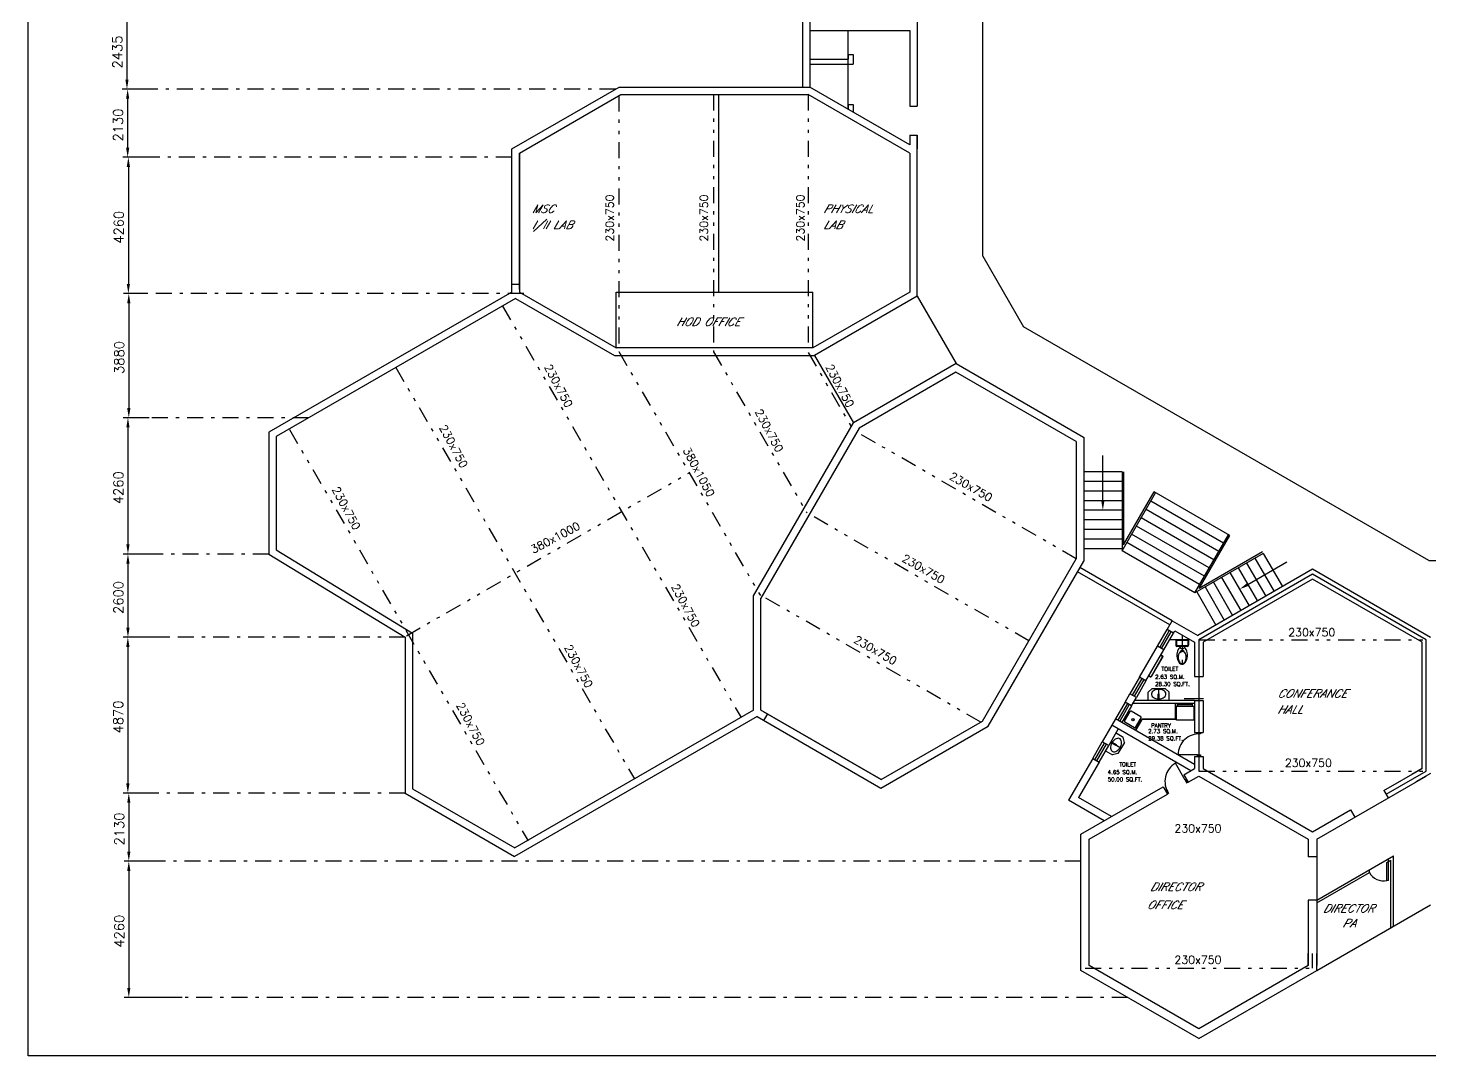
# Model space of a CAD drawing. Extents: x 8365 to 8547, y -347 to -272.
# Drawn here: x 8364.71 to 8408.51, y -346.58 to -314.46 of the extents above; entities that cross this region are included whole.
import ezdxf

# ---------------------------------------------------------------- set-up
doc = ezdxf.new("R2010")
doc.units = 0
doc.linetypes.add('DASHDOT', pattern=[1, 0.5, -0.25, 0, -0.25])
doc.linetypes.add('DIVIDE', pattern=[1.25, 0.5, -0.25, 0, -0.25, 0, -0.25])
doc.layers.get('DEFPOINTS').update_dxf_attribs({"linetype": 'CONTINUOUS'})
for name, color, linetype in [('1', 7, 'CONTINUOUS'), ('2', 7, 'CONTINUOUS'), ('26', 7, 'CONTINUOUS')]:
    doc.layers.add(name, color=color, linetype=linetype)
doc.styles.add('ROMANS', font='ROMANS')
doc.dimstyles.get("Standard").update_dxf_attribs({"dimtxt": 2.5, "dimasz": 2.5, "dimexe": 1.25, "dimexo": 0.625, "dimtad": 1, "dimcen": 2.5, "dimazin": 3, "dimtfac": 1, "dimtmove": 0, "dimatfit": 3})

# ---------------------------------------------------------------- blocks, each defined once
blk = doc.blocks.new('*X101')
at = {"layer": '1', "color": 7, "linetype": 'CONTINUOUS'}
blk.add_line((8402.82, -331.846), (8404.04, -331.142), dxfattribs=at)
blk.add_solid([(8402.845, -331.89), (8402.56, -331.996), (8402.795, -331.803)], dxfattribs=at)
blk = doc.blocks.new('*X102')
at = {"layer": '1', "color": 7, "linetype": 'CONTINUOUS'}
blk.add_line((8398.288, -329.23), (8398.288, -327.821), dxfattribs=at)
blk.add_solid([(8398.338, -329.23), (8398.288, -329.53), (8398.238, -329.23)], dxfattribs=at)
blk = doc.blocks.new('*D19')
at = {"layer": '1', "color": 0, "linetype": 'CONTINUOUS'}
for p, q in [((8368.01, -340.498), (8367.707, -340.498)), ((8367.857, -340.798), (8367.857, -344.458)), ((8369.525, -344.758), (8367.707, -344.758))]:
    blk.add_line(p, q, dxfattribs=at)
for points in [[(8367.807, -340.798), (8367.907, -340.798), (8367.857, -340.498)], [(8367.807, -344.458), (8367.907, -344.458), (8367.857, -344.758)]]:
    blk.add_solid(points, dxfattribs=at)
at = {"layer": 'DEFPOINTS', "color": 0, "linetype": 'CONTINUOUS'}
for p in [(8368.16, -340.498), (8367.857, -344.758), (8369.675, -344.758)]:
    blk.add_point(p, dxfattribs=at)
at = {"layer": '1', "color": 7, "linetype": 'CONTINUOUS', "style": 'ROMANS'}
blk.add_text('4260', height=0.3, rotation=90, dxfattribs=at).set_placement((8367.707, -343.199))
blk = doc.blocks.new('*D20')
at = {"layer": '1', "color": 0, "linetype": 'CONTINUOUS'}
for p, q in [((8368.01, -338.368), (8367.707, -338.368)), ((8367.857, -338.668), (8367.857, -340.198)), ((8368.948, -340.498), (8367.707, -340.498))]:
    blk.add_line(p, q, dxfattribs=at)
for points in [[(8367.807, -338.668), (8367.907, -338.668), (8367.857, -338.368)], [(8367.807, -340.198), (8367.907, -340.198), (8367.857, -340.498)]]:
    blk.add_solid(points, dxfattribs=at)
at = {"layer": 'DEFPOINTS', "color": 0, "linetype": 'CONTINUOUS'}
for p in [(8368.16, -338.368), (8367.857, -340.498), (8369.098, -340.498)]:
    blk.add_point(p, dxfattribs=at)
at = {"layer": '1', "color": 7, "linetype": 'CONTINUOUS', "style": 'ROMANS'}
blk.add_text('2130', height=0.3, rotation=90, dxfattribs=at).set_placement((8367.707, -340.004))
blk = doc.blocks.new('*D21')
at = {"layer": '1', "color": 0, "linetype": 'CONTINUOUS'}
for p, q in [((8368.01, -333.498), (8367.677, -333.498)), ((8367.827, -333.798), (8367.827, -338.068)), ((8368.705, -338.368), (8367.677, -338.368))]:
    blk.add_line(p, q, dxfattribs=at)
for points in [[(8367.777, -333.798), (8367.877, -333.798), (8367.827, -333.498)], [(8367.777, -338.068), (8367.877, -338.068), (8367.827, -338.368)]]:
    blk.add_solid(points, dxfattribs=at)
at = {"layer": 'DEFPOINTS', "color": 0, "linetype": 'CONTINUOUS'}
for p in [(8368.16, -333.498), (8367.827, -338.368), (8368.855, -338.368)]:
    blk.add_point(p, dxfattribs=at)
at = {"layer": '1', "color": 7, "linetype": 'CONTINUOUS', "style": 'ROMANS'}
blk.add_text('4870', height=0.3, rotation=90, dxfattribs=at).set_placement((8367.677, -336.504))
blk = doc.blocks.new('*D22')
at = {"layer": '1', "color": 0, "linetype": 'CONTINUOUS'}
for p, q in [((8368.01, -330.898), (8367.68, -330.898)), ((8367.83, -331.198), (8367.83, -333.198)), ((8369.037, -333.498), (8367.68, -333.498))]:
    blk.add_line(p, q, dxfattribs=at)
for points in [[(8367.78, -331.198), (8367.88, -331.198), (8367.83, -330.898)], [(8367.78, -333.198), (8367.88, -333.198), (8367.83, -333.498)]]:
    blk.add_solid(points, dxfattribs=at)
at = {"layer": 'DEFPOINTS', "color": 0, "linetype": 'CONTINUOUS'}
for p in [(8368.16, -330.898), (8367.83, -333.498), (8369.187, -333.498)]:
    blk.add_point(p, dxfattribs=at)
at = {"layer": '1', "color": 7, "linetype": 'CONTINUOUS', "style": 'ROMANS'}
blk.add_text('2600', height=0.3, rotation=90, dxfattribs=at).set_placement((8367.68, -332.769))
blk = doc.blocks.new('*D23')
at = {"layer": '1', "color": 0, "linetype": 'CONTINUOUS'}
for p, q in [((8368.01, -326.638), (8367.68, -326.638)), ((8367.83, -326.938), (8367.83, -330.598)), ((8368.549, -330.898), (8367.68, -330.898))]:
    blk.add_line(p, q, dxfattribs=at)
for points in [[(8367.78, -326.938), (8367.88, -326.938), (8367.83, -326.638)], [(8367.78, -330.598), (8367.88, -330.598), (8367.83, -330.898)]]:
    blk.add_solid(points, dxfattribs=at)
at = {"layer": 'DEFPOINTS', "color": 0, "linetype": 'CONTINUOUS'}
for p in [(8368.16, -326.638), (8367.83, -330.898), (8368.699, -330.898)]:
    blk.add_point(p, dxfattribs=at)
at = {"layer": '1', "color": 7, "linetype": 'CONTINUOUS', "style": 'ROMANS'}
blk.add_text('4260', height=0.3, rotation=90, dxfattribs=at).set_placement((8367.68, -329.339))
blk = doc.blocks.new('*D24')
at = {"layer": '1', "color": 0, "linetype": 'CONTINUOUS'}
for p, q in [((8368.01, -322.758), (8367.707, -322.758)), ((8367.857, -323.058), (8367.857, -326.338)), ((8368.495, -326.638), (8367.707, -326.638))]:
    blk.add_line(p, q, dxfattribs=at)
for points in [[(8367.807, -323.058), (8367.907, -323.058), (8367.857, -322.758)], [(8367.807, -326.338), (8367.907, -326.338), (8367.857, -326.638)]]:
    blk.add_solid(points, dxfattribs=at)
at = {"layer": 'DEFPOINTS', "color": 0, "linetype": 'CONTINUOUS'}
for p in [(8368.16, -322.758), (8367.857, -326.638), (8368.645, -326.638)]:
    blk.add_point(p, dxfattribs=at)
at = {"layer": '1', "color": 7, "linetype": 'CONTINUOUS', "style": 'ROMANS'}
blk.add_text('3880', height=0.3, rotation=90, dxfattribs=at).set_placement((8367.707, -325.269))
blk = doc.blocks.new('*D25')
at = {"layer": '1', "color": 0, "linetype": 'CONTINUOUS'}
for p, q in [((8368.01, -318.498), (8367.693, -318.498)), ((8367.843, -318.798), (8367.843, -322.458)), ((8368.456, -322.758), (8367.693, -322.758))]:
    blk.add_line(p, q, dxfattribs=at)
for points in [[(8367.793, -318.798), (8367.893, -318.798), (8367.843, -318.498)], [(8367.793, -322.458), (8367.893, -322.458), (8367.843, -322.758)]]:
    blk.add_solid(points, dxfattribs=at)
at = {"layer": 'DEFPOINTS', "color": 0, "linetype": 'CONTINUOUS'}
for p in [(8368.16, -318.498), (8367.843, -322.758), (8368.606, -322.758)]:
    blk.add_point(p, dxfattribs=at)
at = {"layer": '1', "color": 7, "linetype": 'CONTINUOUS', "style": 'ROMANS'}
blk.add_text('4260', height=0.3, rotation=90, dxfattribs=at).set_placement((8367.693, -321.199))
blk = doc.blocks.new('*D26')
at = {"layer": '1', "color": 0, "linetype": 'CONTINUOUS'}
for p, q in [((8368.01, -316.368), (8367.671, -316.368)), ((8367.821, -316.668), (8367.821, -318.198)), ((8368.412, -318.498), (8367.671, -318.498))]:
    blk.add_line(p, q, dxfattribs=at)
for points in [[(8367.771, -316.668), (8367.871, -316.668), (8367.821, -316.368)], [(8367.771, -318.198), (8367.871, -318.198), (8367.821, -318.498)]]:
    blk.add_solid(points, dxfattribs=at)
at = {"layer": 'DEFPOINTS', "color": 0, "linetype": 'CONTINUOUS'}
for p in [(8368.16, -316.368), (8367.821, -318.498), (8368.562, -318.498)]:
    blk.add_point(p, dxfattribs=at)
at = {"layer": '1', "color": 7, "linetype": 'CONTINUOUS', "style": 'ROMANS'}
blk.add_text('2130', height=0.3, rotation=90, dxfattribs=at).set_placement((8367.671, -318.004))
blk = doc.blocks.new('*D27')
at = {"layer": '1', "color": 0, "linetype": 'CONTINUOUS'}
for p, q in [((8367.935, -313.933), (8367.949, -313.933)), ((8367.799, -314.233), (8367.799, -316.068)), ((8368.742, -316.368), (8367.649, -316.368))]:
    blk.add_line(p, q, dxfattribs=at)
for points in [[(8367.749, -314.233), (8367.849, -314.233), (8367.799, -313.933)], [(8367.749, -316.068), (8367.849, -316.068), (8367.799, -316.368)]]:
    blk.add_solid(points, dxfattribs=at)
at = {"layer": 'DEFPOINTS', "color": 0, "linetype": 'CONTINUOUS'}
for p in [(8367.785, -313.933), (8367.799, -316.368), (8368.892, -316.368)]:
    blk.add_point(p, dxfattribs=at)
at = {"layer": '1', "color": 7, "linetype": 'CONTINUOUS', "style": 'ROMANS'}
blk.add_text('2435', height=0.3, rotation=90, dxfattribs=at).set_placement((8367.649, -315.722))

msp = doc.modelspace()

# ---------------------------------------------------------------- linework, layer by layer
at = {"layer": '1', "color": 1, "linetype": 'CONTINUOUS'}
for p, q in [((8394.538, -321.59), (8394.538, -306.276)), ((8392.488, -310.962), (8392.488, -316.904)), ((8388.906, -311.564), (8388.906, -316.301)), ((8389.136, -311.564), (8389.136, -316.301)), ((8389.136, -314.533), (8392.258, -314.533)), ((8390.336, -316.994), (8390.336, -314.533)), ((8392.258, -314.533), (8392.258, -316.904)), ((8390.336, -315.283), (8390.336, -315.433)), ((8390.336, -315.283), (8390.486, -315.283)), ((8390.486, -315.283), (8390.486, -315.583)), ((8389.136, -315.433), (8390.336, -315.433)), ((8389.136, -315.583), (8390.486, -315.583)), ((8379.823, -318.236), (8383.175, -316.301)), ((8380.058, -318.366), (8383.228, -316.536)), ((8383.175, -316.301), (8389.136, -316.301)), ((8383.228, -316.536), (8389.084, -316.536)), ((8392.253, -318.366), (8389.084, -316.536)), ((8392.258, -318.104), (8389.136, -316.301)), ((8390.336, -316.844), (8390.336, -316.994)), ((8390.336, -316.844), (8390.486, -316.844)), ((8390.486, -316.844), (8390.486, -317.081)), ((8392.258, -316.904), (8392.488, -316.904)), ((8392.258, -317.804), (8392.488, -317.804)), ((8392.258, -317.804), (8392.258, -318.104)), ((8392.488, -322.839), (8392.488, -317.804)), ((8392.488, -317.804), (8392.488, -318.236)), ((8379.823, -322.709), (8379.823, -318.238)), ((8380.058, -322.626), (8380.058, -318.366)), ((8380.058, -318.366), (8380.058, -322.709)), ((8392.253, -318.366), (8392.253, -322.709)), ((8394.538, -321.59), (8395.81, -323.793)), ((8379.823, -322.709), (8372.229, -327.093)), ((8380.058, -322.471), (8379.823, -322.471)), ((8380.058, -322.709), (8383.084, -324.456)), ((8392.253, -322.709), (8389.227, -324.456)), ((8379.941, -322.907), (8372.459, -327.226)), ((8379.941, -322.907), (8383.031, -324.691)), ((8392.488, -322.839), (8389.28, -324.691)), ((8392.488, -322.839), (8393.703, -324.944)), ((8408.468, -331.101), (8395.81, -323.793)), ((8389.227, -324.456), (8383.084, -324.456)), ((8383.031, -324.691), (8389.28, -324.691)), ((8389.28, -324.691), (8390.495, -326.796)), ((8393.703, -324.944), (8390.495, -326.796)), ((8393.703, -324.944), (8397.688, -327.244)), ((8393.698, -325.212), (8390.672, -326.959)), ((8397.459, -327.384), (8393.698, -325.212)), ((8372.229, -327.093), (8372.229, -330.898)), ((8387.371, -332.207), (8390.495, -326.796)), ((8390.672, -326.959), (8387.601, -332.279)), ((8372.459, -327.226), (8372.459, -330.769)), ((8397.459, -327.384), (8397.459, -331.044)), ((8397.459, -327.384), (8397.459, -331.044)), ((8397.689, -327.245), (8397.689, -331.115)), ((8397.689, -327.245), (8397.689, -331.115)), ((8398.888, -328.33), (8397.688, -328.33)), ((8398.888, -328.33), (8398.888, -330.801)), ((8398.938, -328.33), (8398.938, -330.614)), ((8398.888, -328.63), (8397.688, -328.63)), ((8398.888, -328.93), (8397.688, -328.93)), ((8398.888, -329.23), (8397.688, -329.23)), ((8398.888, -330.801), (8399.938, -328.982)), ((8398.938, -330.614), (8399.895, -328.957)), ((8402.059, -330.553), (8399.788, -329.242)), ((8402.253, -330.319), (8399.895, -328.957)), ((8398.888, -329.53), (8397.688, -329.53)), ((8401.759, -331.073), (8399.488, -329.761)), ((8401.909, -330.813), (8399.638, -329.502)), ((8398.888, -329.83), (8397.688, -329.83)), ((8398.888, -330.13), (8397.688, -330.13)), ((8401.609, -331.333), (8399.338, -330.021)), ((8398.888, -330.43), (8397.688, -330.43)), ((8401.309, -331.852), (8399.038, -330.541)), ((8401.459, -331.593), (8399.188, -330.281)), ((8401.159, -332.112), (8402.209, -330.294)), ((8401.296, -331.976), (8402.253, -330.319)), ((8372.229, -330.898), (8376.489, -333.498)), ((8372.459, -330.769), (8376.719, -333.369)), ((8394.531, -336.115), (8397.459, -331.044)), ((8394.708, -336.278), (8397.689, -331.115)), ((8398.888, -330.73), (8397.688, -330.73)), ((8401.159, -332.112), (8398.888, -330.801)), ((8403.299, -330.877), (8401.159, -332.112)), ((8403.274, -330.833), (8401.296, -331.976)), ((8403.039, -331.027), (8403.639, -332.066)), ((8403.299, -330.877), (8403.899, -331.916)), ((8408.468, -331.101), (8412.221, -331.101)), ((8400.378, -333.114), (8397.496, -331.45)), ((8400.453, -332.984), (8397.571, -331.32)), ((8402.26, -331.477), (8402.86, -332.516)), ((8402.52, -331.327), (8403.12, -332.366)), ((8402.78, -331.177), (8403.38, -332.216)), ((8401.481, -331.927), (8402.081, -332.966)), ((8401.74, -331.777), (8402.34, -332.816)), ((8402, -331.627), (8402.6, -332.666)), ((8387.371, -335.776), (8387.371, -332.207)), ((8387.601, -335.773), (8387.601, -332.279)), ((8401.221, -332.077), (8401.821, -333.116)), ((8399.995, -333.777), (8400.295, -333.258)), ((8400.065, -333.817), (8400.365, -333.298)), ((8376.489, -333.498), (8376.492, -338.366)), ((8376.719, -333.369), (8376.722, -338.233)), ((8400.125, -333.852), (8400.425, -333.333)), ((8400.195, -333.892), (8400.495, -333.373)), ((8400.564, -333.613), (8400.564, -333.748)), ((8400.586, -333.613), (8400.564, -333.613)), ((8400.586, -333.748), (8400.564, -333.748)), ((8400.586, -333.613), (8400.586, -333.748)), ((8400.933, -333.577), (8400.6, -333.577)), ((8400.6, -333.599), (8400.6, -333.577)), ((8400.933, -333.599), (8400.6, -333.599)), ((8400.933, -333.599), (8400.933, -333.577)), ((8400.946, -333.613), (8400.946, -333.748)), ((8400.946, -333.613), (8400.969, -333.613)), ((8400.946, -333.748), (8400.969, -333.748)), ((8400.969, -333.613), (8400.969, -333.748)), ((8400.153, -334.099), (8399.793, -334.723)), ((8400.162, -334.104), (8399.802, -334.728)), ((8400.096, -334.063), (8400.108, -334.043)), ((8400.096, -334.063), (8400.099, -334.064)), ((8400.099, -334.064), (8400.111, -334.044)), ((8400.102, -334.059), (8400.149, -334.086)), ((8400.107, -334.05), (8400.154, -334.077)), ((8400.108, -334.043), (8400.111, -334.044)), ((8400.933, -333.761), (8400.6, -333.761)), ((8400.6, -333.761), (8400.6, -333.784)), ((8400.933, -333.784), (8400.6, -333.784)), ((8400.699, -333.784), (8400.699, -333.824)), ((8400.724, -333.914), (8400.724, -333.953)), ((8400.724, -333.914), (8400.741, -333.914)), ((8400.724, -333.953), (8400.741, -333.953)), ((8400.741, -333.914), (8400.741, -333.953)), ((8400.791, -333.914), (8400.791, -333.953)), ((8400.808, -333.914), (8400.791, -333.914)), ((8400.808, -333.953), (8400.791, -333.953)), ((8400.808, -333.914), (8400.808, -333.953)), ((8400.834, -333.784), (8400.834, -333.825)), ((8400.933, -333.761), (8400.933, -333.784)), ((8399.435, -334.747), (8399.135, -335.267)), ((8399.505, -334.787), (8399.205, -335.307)), ((8399.565, -334.822), (8399.265, -335.342)), ((8399.635, -334.862), (8399.335, -335.382)), ((8399.733, -334.692), (8399.722, -334.712)), ((8399.722, -334.712), (8399.724, -334.714)), ((8399.736, -334.694), (8399.724, -334.714)), ((8399.728, -334.708), (8399.775, -334.735)), ((8399.733, -334.692), (8399.736, -334.694)), ((8399.733, -334.7), (8399.78, -334.727)), ((8399.833, -335.094), (8399.709, -335.218)), ((8399.709, -335.47), (8399.709, -335.218)), ((8399.833, -335.094), (8400.235, -335.094)), ((8400.018, -335.427), (8400.018, -335.281)), ((8400.046, -335.427), (8400.046, -335.281)), ((8400.235, -335.094), (8400.359, -335.218)), ((8400.359, -335.47), (8400.359, -335.218)), ((8387.371, -335.776), (8379.912, -340.083)), ((8391.362, -337.945), (8387.601, -335.773)), ((8387.672, -335.815), (8391.362, -337.945)), ((8387.807, -335.892), (8387.689, -336.096)), ((8398.985, -335.527), (8398.686, -336.046)), ((8399.055, -335.567), (8398.755, -336.086)), ((8399.115, -335.602), (8398.815, -336.121)), ((8399.185, -335.642), (8398.885, -336.161)), ((8398.965, -336.121), (8399.14, -335.818)), ((8399.478, -335.984), (8399.175, -335.809)), ((8400.544, -335.57), (8400.544, -336.06)), ((8400.554, -335.57), (8400.554, -336.07)), ((8387.483, -335.977), (8379.911, -340.348)), ((8387.483, -335.977), (8391.355, -338.212)), ((8391.357, -338.213), (8394.708, -336.278)), ((8391.362, -337.945), (8394.531, -336.115)), ((8399.278, -336.331), (8398.975, -336.156)), ((8399.309, -336.406), (8399.509, -336.06)), ((8399.312, -336.321), (8399.487, -336.018)), ((8399.318, -336.411), (8399.515, -336.07)), ((8400.544, -336.06), (8399.509, -336.06)), ((8400.554, -336.07), (8399.515, -336.07)), ((8397.97, -337.285), (8398.27, -336.765)), ((8398.04, -337.325), (8398.34, -336.805)), ((8398.565, -336.8), (8398.69, -336.875)), ((8398.579, -336.775), (8398.705, -336.85)), ((8398.701, -336.488), (8398.918, -336.617)), ((8398.961, -336.787), (8398.754, -337.132)), ((8398.961, -336.787), (8398.918, -336.617)), ((8398.1, -337.36), (8398.4, -336.84)), ((8398.17, -337.4), (8398.47, -336.88)), ((8398.368, -337.046), (8398.585, -337.175)), ((8398.754, -337.132), (8398.585, -337.175)), ((8397.97, -337.285), (8398.17, -337.4)), ((8376.492, -338.366), (8379.911, -340.348)), ((8376.722, -338.233), (8379.912, -340.083))]:
    msp.add_line(p, q, dxfattribs=at)
at = {"layer": '1', "color": 7, "linetype": 'DASHDOT'}
for p, q in [((8383.06, -316.368), (8368.16, -316.368)), ((8379.823, -318.498), (8368.16, -318.498)), ((8380.199, -322.758), (8368.16, -322.758)), ((8373.479, -326.638), (8368.16, -326.638)), ((8372.23, -330.898), (8368.16, -330.898)), ((8376.489, -333.498), (8368.16, -333.498)), ((8376.492, -338.368), (8368.16, -338.368)), ((8397.6, -340.498), (8368.16, -340.498)), ((8399.066, -344.758), (8368.16, -344.758))]:
    msp.add_line(p, q, dxfattribs=at)
at = {"layer": '1', "color": 5, "linetype": 'DIVIDE'}
for p, q in [((8383.169, -316.57), (8383.169, -324.572)), ((8386.12, -316.536), (8386.12, -324.574)), ((8389.084, -316.536), (8389.084, -324.499)), ((8379.533, -323.148), (8386.985, -336.004)), ((8383.169, -324.572), (8387.588, -332.195)), ((8386.12, -324.574), (8388.935, -329.429)), ((8389.084, -324.597), (8390.495, -327.032)), ((8376.2, -325.067), (8383.652, -337.923)), ((8372.878, -327.005), (8380.33, -339.861)), ((8397.459, -331.044), (8390.564, -327.062)), ((8376.53, -333.455), (8385.363, -328.356)), ((8395.978, -333.61), (8389.017, -329.591)), ((8394.473, -336.149), (8387.543, -332.148)), ((8401.286, -333.578), (8408.393, -333.578)), ((8401.286, -337.681), (8408.393, -337.681)), ((8397.733, -343.835), (8404.839, -343.835))]:
    msp.add_line(p, q, dxfattribs=at)
at = {"layer": '1', "color": 7, "linetype": 'CONTINUOUS'}
for p, q in [((8386.286, -322.709), (8386.286, -316.536)), ((8383.084, -322.709), (8389.227, -322.709)), ((8383.084, -324.456), (8383.084, -322.709)), ((8389.227, -324.456), (8389.227, -322.709))]:
    msp.add_line(p, q, dxfattribs=at)
at = {"layer": '1', "color": 1, "linetype": 'DASHDOT'}
for p, q in [((8400.766, -333.449), (8400.766, -334.502)), ((8400.157, -334.102), (8399.798, -334.725)), ((8400.092, -334.047), (8400.152, -334.081)), ((8399.717, -334.696), (8399.777, -334.731)), ((8400.034, -335.479), (8400.034, -335.108)), ((8398.528, -336.763), (8398.846, -336.952))]:
    msp.add_line(p, q, dxfattribs=at)
at = {"layer": '1', "color": 7, "linetype": 'CONTINUOUS'}
msp.add_lwpolyline([(8364.709, -272.232), (8451.582, -272.232), (8451.582, -346.584), (8364.709, -346.584)], close=True, dxfattribs=at)
at = {"layer": '1', "color": 1, "linetype": 'CONTINUOUS'}
for points in [[(8400.693, -333.817), (8400.665, -333.846), (8400.642, -333.884), (8400.623, -333.928), (8400.61, -333.978), (8400.603, -334.031), (8400.603, -334.085), (8400.609, -334.139), (8400.621, -334.189), (8400.638, -334.235), (8400.661, -334.274), (8400.688, -334.304), (8400.718, -334.325), (8400.749, -334.336), (8400.782, -334.336), (8400.814, -334.325), (8400.843, -334.305), (8400.87, -334.274), (8400.893, -334.236), (8400.911, -334.19), (8400.923, -334.14), (8400.929, -334.087), (8400.929, -334.032), (8400.922, -333.979), (8400.909, -333.929), (8400.891, -333.885), (8400.867, -333.847), (8400.84, -333.818)], [(8400.724, -333.939), (8400.702, -333.957), (8400.682, -333.98), (8400.666, -334.01), (8400.653, -334.044), (8400.645, -334.082), (8400.643, -334.121), (8400.644, -334.16), (8400.651, -334.198), (8400.663, -334.233), (8400.678, -334.264), (8400.697, -334.289), (8400.719, -334.308), (8400.743, -334.319), (8400.767, -334.323), (8400.792, -334.319), (8400.815, -334.307), (8400.837, -334.288), (8400.856, -334.262), (8400.871, -334.231), (8400.882, -334.196), (8400.889, -334.158), (8400.891, -334.119), (8400.887, -334.08), (8400.879, -334.043), (8400.867, -334.009), (8400.85, -333.979), (8400.831, -333.956), (8400.808, -333.939)], [(8400.693, -333.817), (8400.715, -333.839), (8400.74, -333.852), (8400.766, -333.856), (8400.792, -333.852), (8400.817, -333.839), (8400.84, -333.818)], [(8400.791, -333.931), (8400.766, -333.927), (8400.741, -333.932)], [(8400.047, -335.424), (8400.091, -335.419), (8400.133, -335.409), (8400.171, -335.393), (8400.204, -335.373), (8400.23, -335.349), (8400.248, -335.322), (8400.258, -335.293), (8400.259, -335.263), (8400.251, -335.234), (8400.234, -335.207), (8400.209, -335.182), (8400.178, -335.161), (8400.141, -335.145), (8400.099, -335.133), (8400.055, -335.127), (8400.01, -335.127), (8399.966, -335.133), (8399.924, -335.145), (8399.887, -335.161), (8399.855, -335.182), (8399.83, -335.207), (8399.814, -335.234), (8399.806, -335.263), (8399.807, -335.293), (8399.816, -335.322), (8399.834, -335.349), (8399.86, -335.373), (8399.893, -335.393), (8399.931, -335.409), (8399.973, -335.419), (8400.018, -335.424)], [(8398.568, -336.802), (8398.549, -336.842), (8398.537, -336.884), (8398.53, -336.925), (8398.531, -336.963), (8398.538, -336.998), (8398.552, -337.027), (8398.572, -337.05), (8398.597, -337.066), (8398.626, -337.074), (8398.658, -337.074), (8398.692, -337.065), (8398.726, -337.049), (8398.76, -337.026), (8398.791, -336.996), (8398.818, -336.961), (8398.841, -336.922), (8398.859, -336.881), (8398.871, -336.84), (8398.875, -336.799), (8398.874, -336.761), (8398.865, -336.727), (8398.85, -336.699), (8398.829, -336.677), (8398.803, -336.663), (8398.774, -336.656), (8398.741, -336.658), (8398.707, -336.668), (8398.673, -336.686), (8398.64, -336.71), (8398.609, -336.741), (8398.583, -336.777)]]:
    msp.add_lwpolyline(points, dxfattribs=at)
for points in [[(8400.586, -335.656), (8401.129, -335.656), (8401.129, -336.09), (8400.586, -336.09)], [(8400.631, -335.59), (8401.082, -335.59), (8401.082, -335.656), (8400.631, -335.656)]]:
    msp.add_lwpolyline(points, close=True, dxfattribs=at)
for radius in [0.0365, 0.032]:
    msp.add_circle((8399.226, -336.07), radius, dxfattribs=at)
for centre, radius, start, end in [((8400.6, -333.613), 0.036, 90, 180), ((8400.6, -333.748), 0.036, 180, 270), ((8400.6, -333.613), 0.0135, 90, 180), ((8400.6, -333.748), 0.0135, 180, 270), ((8400.933, -333.613), 0.036, 0, 90), ((8400.933, -333.613), 0.0135, 0, 90), ((8400.933, -333.748), 0.036, 270, 0), ((8400.933, -333.748), 0.0135, 270, 0), ((8400.933, -333.748), 0.036, 270, 0), ((8400.144, -334.094), 0.01, 330.0243, 60.0243), ((8400.144, -334.094), 0.02, 330.0243, 60.0243), ((8399.785, -334.718), 0.02, 240.0243, 330.0243), ((8399.785, -334.718), 0.01, 240.0243, 330.0243), ((8400.032, -335.43), 0.0248, 124.6083, 55.3917), ((8400.032, -335.281), 0.0141, 359.9999, 180.0001), ((8400.032, -335.427), 0.0141, 179.9999, 0.0001), ((8399.162, -335.831), 0.025, 60, 150), ((8399.153, -335.797), 0, 0, 90), ((8398.987, -336.134), 0.025, 150, 240), ((8399.29, -336.309), 0.025, 240, 330), ((8399.465, -336.006), 0.025, 330, 60), ((8398.57, -336.786), 0.0248, 3.7763, 294.5598), ((8398.572, -336.788), 0.0141, 59.168, 239.1681), ((8401.291, -337.17), 0.654, 85.7909, 180), ((8398.698, -336.862), 0.0141, 239.168, 59.1681), ((8400.882, -338.003), 0.654, 120, 214.2091)]:
    msp.add_arc(centre, radius, start, end, dxfattribs=at)
at = {"layer": '1', "color": 1, "linetype": 'DASHDOT'}
for centre, start, end in [((8400.144, -334.094), 330.0243, 60.0243), ((8399.785, -334.718), 240.0243, 330.0243)]:
    msp.add_arc(centre, 0.015, start, end, dxfattribs=at)
at = {"layer": '2', "color": 1, "linetype": 'CONTINUOUS'}
for p, q in [((8400.295, -333.258), (8400.453, -332.984)), ((8400.495, -333.373), (8400.295, -333.258)), ((8400.453, -332.984), (8401.251, -333.445)), ((8400.495, -333.373), (8400.538, -333.298)), ((8400.538, -333.298), (8401.154, -333.654)), ((8401.017, -333.575), (8400.378, -333.575)), ((8401.154, -333.654), (8401.154, -334.72)), ((8399.435, -334.747), (8399.995, -333.777)), ((8399.635, -334.862), (8400.195, -333.892)), ((8400.195, -333.892), (8399.995, -333.777)), ((8399.635, -334.862), (8399.435, -334.747)), ((8401.154, -334.72), (8401.419, -334.72)), ((8398.985, -335.527), (8399.135, -335.267)), ((8399.335, -335.382), (8399.135, -335.267)), ((8399.185, -335.642), (8399.335, -335.382)), ((8401.154, -335.47), (8399.284, -335.47)), ((8401.154, -335.47), (8401.154, -336.47)), ((8401.154, -335.47), (8401.419, -335.47)), ((8401.419, -335.47), (8401.419, -336.47)), ((8399.185, -335.642), (8398.985, -335.527)), ((8401.154, -335.57), (8399.226, -335.57)), ((8398.57, -336.246), (8398.27, -336.765)), ((8398.77, -336.361), (8398.47, -336.88)), ((8398.685, -336.046), (8398.57, -336.246)), ((8401.039, -337.671), (8398.57, -336.246)), ((8401.154, -337.471), (8398.685, -336.046)), ((8398.47, -336.88), (8398.27, -336.765)), ((8401.154, -336.47), (8401.419, -336.47)), ((8401.154, -337.22), (8401.419, -337.22)), ((8401.154, -337.22), (8401.154, -337.604)), ((8397.97, -337.285), (8397.216, -338.592)), ((8398.17, -337.4), (8397.53, -338.508)), ((8400.821, -337.796), (8401.154, -337.604)), ((8400.821, -337.796), (8401.154, -337.604)), ((8408.26, -337.604), (8407.938, -337.79)), ((8400.821, -337.796), (8400.954, -338.026)), ((8404.972, -339.809), (8408.393, -337.834)), ((8408.525, -337.757), (8408.07, -338.02)), ((8398.559, -339.102), (8397.53, -338.508)), ((8397.6, -339.656), (8400.172, -338.171)), ((8400.172, -338.171), (8400.304, -338.401)), ((8407.069, -338.292), (8407.202, -338.521)), ((8398.329, -339.235), (8397.216, -338.592)), ((8406.03, -338.892), (8406.163, -339.121)), ((8404.972, -339.809), (8404.972, -343.759)), ((8397.864, -340.115), (8397.864, -339.965)), ((8397.864, -340.115), (8397.864, -339.965)), ((8404.972, -340.362), (8404.707, -340.362)), ((8404.972, -341.712), (8407.365, -340.331)), ((8407.165, -340.533), (8407.29, -340.461)), ((8407.165, -341.104), (8407.165, -340.533)), ((8407.215, -341.104), (8407.215, -340.417)), ((8407.29, -342.573), (8407.29, -340.461)), ((8407.365, -342.53), (8407.365, -340.331)), ((8404.972, -341.799), (8406.615, -340.85)), ((8406.615, -340.85), (8406.615, -340.764)), ((8407.215, -341.104), (8407.165, -341.104)), ((8404.972, -341.712), (8404.707, -341.712)), ((8404.972, -343.912), (8408.525, -341.86)), ((8404.707, -343.759), (8404.707, -343.386)), ((8404.972, -343.912), (8404.972, -343.386)), ((8401.286, -346.04), (8404.972, -343.912))]:
    msp.add_line(p, q, dxfattribs=at)
at = {"layer": '2', "color": 1, "linetype": 'DASHDOT'}
msp.add_line((8404.839, -343.835), (8404.839, -343.386), dxfattribs=at)
at = {"layer": '2', "color": 1, "linetype": 'CONTINUOUS'}
for points in [[(8408.525, -333.501), (8404.839, -331.373), (8401.251, -333.445)], [(8407.136, -338.406), (8408.393, -337.681), (8408.393, -333.578), (8404.839, -331.526), (8401.286, -333.578), (8401.286, -337.681)], [(8408.26, -333.654), (8404.839, -331.679), (8401.419, -333.654), (8401.419, -334.72)], [(8407.069, -338.292), (8408.26, -337.604), (8408.26, -333.654)], [(8401.419, -337.22), (8401.419, -337.604), (8404.839, -339.579)], [(8400.954, -338.026), (8401.286, -337.834), (8404.707, -339.809), (8404.707, -340.362)], [(8401.286, -345.734), (8397.865, -343.759), (8397.865, -339.809), (8400.304, -338.401)], [(8404.839, -339.579), (8406.03, -338.892)], [(8401.286, -346.04), (8397.6, -343.912), (8397.6, -339.656)], [(8404.707, -341.712), (8404.707, -343.759), (8401.286, -345.734)]]:
    msp.add_lwpolyline(points, dxfattribs=at)
msp.add_arc((8407.069, -340.588), 0.525, 210.0016, 280.4921, dxfattribs=at)
at = {"layer": '26', "color": 1, "linetype": 'CONTINUOUS'}
for p, q in [((8401.431, -335.42), (8400.825, -335.42)), ((8401.243, -337.17), (8400.637, -337.17)), ((8400.858, -337.962), (8400.555, -337.437))]:
    msp.add_line(p, q, dxfattribs=at)
for points in [[(8401.243, -336.516), (8401.243, -336.478), (8401.339, -336.478), (8401.339, -336.516)], [(8401.243, -337.208), (8401.243, -337.17), (8401.339, -337.17), (8401.339, -337.208)], [(8400.891, -337.943), (8400.858, -337.962), (8400.906, -338.045), (8400.939, -338.026)], [(8400.292, -338.289), (8400.258, -338.308), (8400.306, -338.391), (8400.34, -338.372)]]:
    msp.add_lwpolyline(points, close=True, dxfattribs=at)

# ---------------------------------------------------------------- block references
at = {"layer": '1', "color": 7, "linetype": 'CONTINUOUS'}
for name in ['*X102', '*X101']:
    msp.add_blockref(name, (0, 0), dxfattribs=at)

# ---------------------------------------------------------------- texts
at = {"layer": '1', "color": 6, "linetype": 'CONTINUOUS', "style": 'ROMANS'}
for rotation, p in [(90, (8383.005, -321.129)), (90, (8385.949, -321.129)), (90, (8388.962, -321.129)), (298, (8380.828, -325.05)), (298, (8389.619, -325.05)), (298, (8387.408, -326.449)), (298, (8377.548, -326.942)), (330, (8393.47, -328.538)), (298, (8374.198, -328.877)), (330, (8391.989, -331.104)), (298, (8384.799, -331.919)), (330, (8390.484, -333.643)), (298, (8381.457, -333.811)), (298, (8378.081, -335.62))]:
    msp.add_text('230x750', height=0.25, rotation=rotation, dxfattribs=at).set_placement(p)
at = {"layer": '1', "color": 7, "linetype": 'CONTINUOUS', "style": 'ROMANS', "oblique": 30}
for s, p in [('MSC', (8380.444, -320.232)), ('PHYSICAL', (8389.547, -320.232)), ('I/II LAB', (8380.444, -320.732)), ('LAB', (8389.547, -320.732)), ('HOD OFFICE', (8384.954, -323.765)), ('CONFERANCE', (8403.737, -335.38)), ('HALL', (8403.737, -335.88)), ('DIRECTOR ', (8399.758, -341.423)), ('OFFICE', (8399.655, -341.989)), ('DIRECTOR ', (8405.158, -342.096)), ('PA', (8405.764, -342.558))]:
    msp.add_text(s, height=0.25, dxfattribs=at).set_placement(p)
at = {"layer": '1', "color": 3, "linetype": 'CONTINUOUS', "style": 'ROMANS'}
for s, rotation, p in [('380x1050', 298, (8385.161, -327.653)), ('380x1000', 28, (8380.498, -330.888))]:
    msp.add_text(s, height=0.25, rotation=rotation, dxfattribs=at).set_placement(p)
at = {"layer": '1', "color": 6, "linetype": 'CONTINUOUS', "style": 'ROMANS'}
for p in [(8404.081, -333.468), (8403.975, -337.549), (8400.526, -339.597), (8400.526, -343.703)]:
    msp.add_text('230x750', height=0.25, dxfattribs=at).set_placement(p)
at = {"layer": '1', "color": 1, "linetype": 'CONTINUOUS', "style": 'ROMANS'}
for s, p in [('TOILET', (8400.12, -334.552)), ('2.63 SQ.M.', (8399.922, -334.797)), ('28.30 SQ.FT.', (8399.922, -335.022)), ('2.73 SQ.M.', (8399.706, -336.496)), ('PANTRY', (8399.792, -336.317)), ('29.38 SQ.FT.', (8399.706, -336.721)), ('4.65 SQ.M.', (8398.439, -337.777)), ('TOILET', (8398.802, -337.533)), ('50.00 SQ.FT.', (8398.439, -338.002))]:
    msp.add_text(s, height=0.125, dxfattribs=at).set_placement(p)

# ---------------------------------------------------------------- dimensions: what is measured, and where the dimension line sits
at = {"layer": '1', "color": 7, "linetype": 'CONTINUOUS'}
for base, p1, p2, picture, middle in [((8367.799229787, -316.367801588), (8367.784864528, -313.932801588), (8368.891694546, -316.367801588), '*D27', (8367.799229787, -315.1503)), ((8367.821, -318.498), (8368.16, -316.368), (8368.562, -318.498), '*D26', (8367.821, -317.433)), ((8367.843, -322.758), (8368.16, -318.498), (8368.606, -322.758), '*D25', (8367.843, -320.628)), ((8367.857, -326.638), (8368.16, -322.758), (8368.645, -326.638), '*D24', (8367.857, -324.698)), ((8367.83, -330.898), (8368.16, -326.638), (8368.699, -330.898), '*D23', (8367.83, -328.768)), ((8367.83, -333.498), (8368.16, -330.898), (8369.187, -333.498), '*D22', (8367.83, -332.198)), ((8367.827, -338.368), (8368.16, -333.498), (8368.855, -338.368), '*D21', (8367.827, -335.933)), ((8367.857, -340.498), (8368.16, -338.368), (8369.098, -340.498), '*D20', (8367.857, -339.433)), ((8367.857, -344.758), (8368.16, -340.498), (8369.675, -344.758), '*D19', (8367.857, -342.628))]:
    dim = msp.add_linear_dim(base=base, p1=p1, p2=p2, angle=270, dimstyle='Standard', dxfattribs=at)
    dim.commit()
    dim.dimension.update_dxf_attribs({"geometry": picture, "text_midpoint": middle, "dimtype": 160})

doc.saveas('drawing.dxf')
